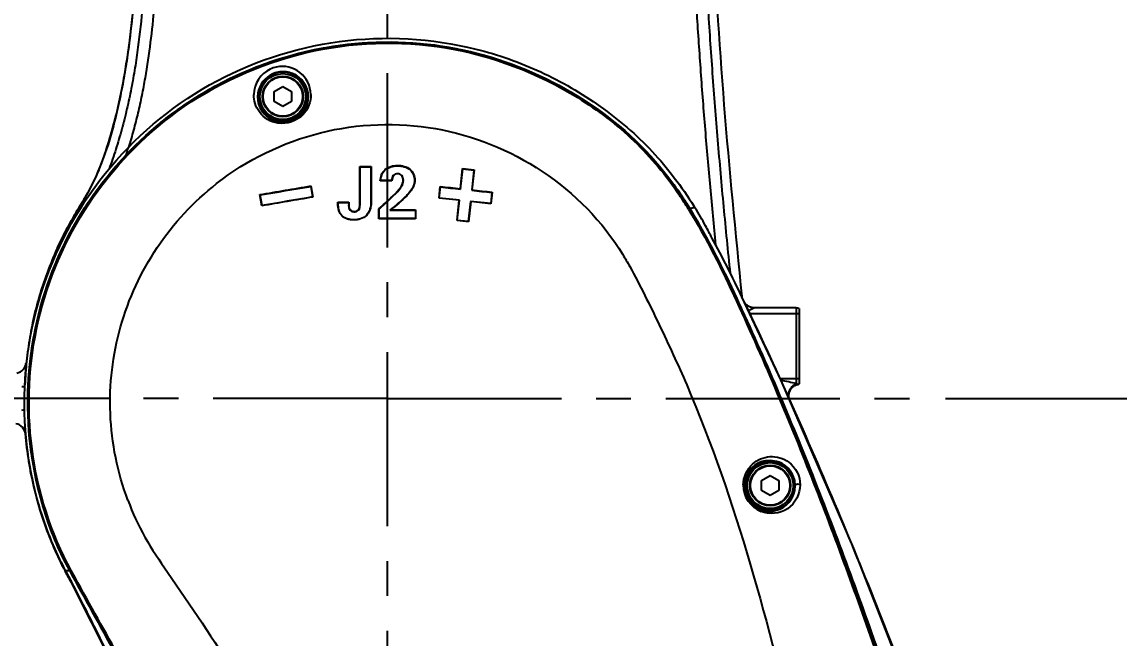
# Model space of a CAD drawing. Header units: millimetres. Extents: x 4086 to 8300, y 123 to 1549.
# Drawn here: x 7699.66 to 7746.93, y 1098.19 to 1124.72 of the extents above; entities that cross this region are included whole.
import ezdxf

# ---------------------------------------------------------------- set-up
doc = ezdxf.new("R2010")
doc.units = ezdxf.units.MM
doc.linetypes.add('CENTER', pattern=[0.6, 0.375, -0.075, 0.075, -0.075])
for name, color, linetype in [('中心线', 7, 'Continuous'), ('外形图', 7, 'Continuous'), ('尺寸标注', 7, 'Continuous'), ('运动范围', 7, 'Continuous')]:
    doc.layers.add(name, color=color, linetype=linetype)
doc.styles.add('思源黑', font='SourceHanSansCN-Normal.ttf')
doc.dimstyles.new('尺寸标注_1_4比例', dxfattribs={"dimtxt": 7, "dimasz": 6, "dimexe": 2, "dimexo": 1.5, "dimgap": 1, "dimtad": 1, "dimdec": 1, "dimlfac": 4, "dimdsep": 46, "dimtxsty": '思源黑', "dimcen": 0.09, "dimadec": 0, "dimazin": 0, "dimtp": 0.01, "dimtm": 0.01, "dimtfac": 1, "dimtdec": 1, "dimtofl": 0, "dimtmove": 0, "dimatfit": 3, "dimfxl": 1, "dimtolj": 1, "dimarcsym": 0})

# ---------------------------------------------------------------- blocks, each defined once
blk = doc.blocks.new('*D982')
at = {"layer": 'Defpoints', "color": 0}
for p in [(7734.07, 1218.508), (7737.954, 1108.508), (7954.12, 1108.508)]:
    blk.add_point(p, dxfattribs=at)
at = {"layer": '尺寸标注', "color": 0, "lineweight": -2}
for p, q in [((7735.57, 1218.508), (7956.12, 1218.508)), ((7954.12, 1212.508), (7954.12, 1114.508)), ((7739.454, 1108.508), (7956.12, 1108.508))]:
    blk.add_line(p, q, dxfattribs=at)
at = {"layer": '尺寸标注', "color": 0}
for points in [[(7955.12, 1212.508), (7953.12, 1212.508), (7954.12, 1218.508)], [(7953.12, 1114.508), (7955.12, 1114.508), (7954.12, 1108.508)]]:
    blk.add_solid(points, dxfattribs=at)
at = {"layer": '尺寸标注', "color": 0, "insert": (7949.496, 1164.075), "char_height": 7, "attachment_point": 5, "rotation": 90, "style": '思源黑'}
blk.add_mtext('\\A1;440', dxfattribs=at)
blk = doc.blocks.new('*D983')
at = {"layer": 'Defpoints', "color": 0}
for p in [(7737.954, 1108.508), (7756.117, 1021.008), (7954.12, 1021.008)]:
    blk.add_point(p, dxfattribs=at)
at = {"layer": '尺寸标注', "color": 0, "lineweight": -2}
for p, q in [((7739.454, 1108.508), (7956.12, 1108.508)), ((7954.12, 1102.508), (7954.12, 1027.008)), ((7757.617, 1021.008), (7956.12, 1021.008))]:
    blk.add_line(p, q, dxfattribs=at)
at = {"layer": '尺寸标注', "color": 0}
for points in [[(7955.12, 1102.508), (7953.12, 1102.508), (7954.12, 1108.508)], [(7953.12, 1027.008), (7955.12, 1027.008), (7954.12, 1021.008)]]:
    blk.add_solid(points, dxfattribs=at)
at = {"layer": '尺寸标注', "color": 0, "insert": (7949.491, 1064.758), "char_height": 7, "attachment_point": 5, "rotation": 90, "style": '思源黑'}
blk.add_mtext('\\A1;350', dxfattribs=at)
blk = doc.blocks.new('*D984')
at = {"layer": 'Defpoints', "color": 0}
for p in [(7499.925, 1108.508), (7727.9, 1017.2), (7499.925, 893.901)]:
    blk.add_point(p, dxfattribs=at)
at = {"layer": '尺寸标注', "color": 0, "lineweight": -2}
for p, q in [((7499.925, 1107.008), (7499.925, 891.901)), ((7727.9, 1015.7), (7727.9, 891.901)), ((7721.9, 893.901), (7505.925, 893.901))]:
    blk.add_line(p, q, dxfattribs=at)
at = {"layer": '尺寸标注', "color": 0}
for points in [[(7505.925, 894.901), (7505.925, 892.901), (7499.925, 893.901)], [(7721.9, 892.901), (7721.9, 894.901), (7727.9, 893.901)]]:
    blk.add_solid(points, dxfattribs=at)
at = {"layer": '尺寸标注', "color": 0, "insert": (7613.913, 898.526), "char_height": 7, "attachment_point": 5, "style": '思源黑'}
blk.add_mtext('\\A1;911.9', dxfattribs=at)
blk = doc.blocks.new('*D986')
at = {"layer": 'Defpoints', "color": 0}
for p in [(7460.272, 1323.983), (7715.4, 1323.983), (7637.619, 925.251)]:
    blk.add_point(p, dxfattribs=at)
at = {"layer": '尺寸标注', "color": 0, "lineweight": -2}
for p, q in [((7713.9, 1323.983), (7458.272, 1323.983)), ((7460.272, 931.251), (7460.272, 1317.983)), ((7636.119, 925.251), (7458.272, 925.251))]:
    blk.add_line(p, q, dxfattribs=at)
at = {"layer": '尺寸标注', "color": 0}
for points in [[(7461.272, 1317.983), (7459.272, 1317.983), (7460.272, 1323.983)], [(7459.272, 931.251), (7461.272, 931.251), (7460.272, 925.251)]]:
    blk.add_solid(points, dxfattribs=at)
at = {"layer": '尺寸标注', "color": 0, "insert": (7455.648, 1124.617), "char_height": 7, "attachment_point": 5, "rotation": 90, "style": '思源黑'}
blk.add_mtext('\\A1;1594.9', dxfattribs=at)
blk = doc.blocks.new('*D988')
at = {"layer": 'Defpoints', "color": 0}
for p in [(7845.965, 1108.508), (7727.9, 1017.2), (7727.9, 970.227)]:
    blk.add_point(p, dxfattribs=at)
at = {"layer": '尺寸标注', "color": 0, "lineweight": -2}
for p, q in [((7845.965, 1107.008), (7845.965, 968.227)), ((7727.9, 1015.7), (7727.9, 968.227)), ((7839.965, 970.227), (7733.9, 970.227))]:
    blk.add_line(p, q, dxfattribs=at)
at = {"layer": '尺寸标注', "color": 0}
for points in [[(7733.9, 971.227), (7733.9, 969.227), (7727.9, 970.227)], [(7839.965, 969.227), (7839.965, 971.227), (7845.965, 970.227)]]:
    blk.add_solid(points, dxfattribs=at)
at = {"layer": '尺寸标注', "color": 0, "insert": (7786.933, 974.856), "char_height": 7, "attachment_point": 5, "style": '思源黑'}
blk.add_mtext('\\A1;472.3', dxfattribs=at)
blk = doc.blocks.new('*D989')
at = {"layer": 'Defpoints', "color": 0}
for p in [(7667.75, 1108.508), (7727.9, 1015.325), (7727.9, 911.207)]:
    blk.add_point(p, dxfattribs=at)
at = {"layer": '尺寸标注', "color": 0, "lineweight": -2}
for p, q in [((7667.75, 1107.008), (7667.75, 909.207)), ((7727.9, 1013.825), (7727.9, 909.207)), ((7673.75, 911.207), (7721.9, 911.207))]:
    blk.add_line(p, q, dxfattribs=at)
at = {"layer": '尺寸标注', "color": 0}
for points in [[(7673.75, 912.207), (7673.75, 910.207), (7667.75, 911.207)], [(7721.9, 910.207), (7721.9, 912.207), (7727.9, 911.207)]]:
    blk.add_solid(points, dxfattribs=at)
at = {"layer": '尺寸标注', "color": 0, "insert": (7697.825, 915.832), "char_height": 7, "attachment_point": 5, "style": '思源黑'}
blk.add_mtext('\\A1;240.6', dxfattribs=at)

msp = doc.modelspace()

# ---------------------------------------------------------------- linework, layer by layer
at = {"layer": '中心线', "linetype": 'CENTER', "ltscale": 20}
for p, q in [((7715.4003, 1218.5081), (7715.4003, 1094.5633)), ((7715.4003, 1108.5081), (7691.516, 1108.5081)), ((7715.4003, 1108.5081), (7737.9541, 1108.5081))]:
    msp.add_line(p, q, dxfattribs=at)
at = {"layer": '外形图'}
for p, q in [((7710.5279, 1121.7231), (7710.9003, 1121.9381)), ((7710.9003, 1121.9381), (7711.2727, 1121.7231)), ((7710.5279, 1121.2931), (7710.5279, 1121.7231)), ((7711.2727, 1121.7231), (7711.2727, 1121.2931)), ((7706.3236, 1120.8866), (7706.345, 1120.8571)), ((7710.9003, 1121.0781), (7710.5279, 1121.2931)), ((7711.2727, 1121.2931), (7710.9003, 1121.0781)), ((7714.2154, 1118.4931), (7714.7043, 1118.4931)), ((7714.2155, 1118.4931), (7714.2271, 1118.4776)), ((7714.2269, 1118.4776), (7714.6937, 1118.4775)), ((7714.7043, 1118.4931), (7714.6937, 1118.4775)), ((7714.6937, 1118.4775), (7714.6937, 1116.986)), ((7714.7043, 1118.4931), (7714.7043, 1116.9905)), ((7715.8371, 1118.5401), (7715.837, 1118.5245)), ((7715.3056, 1118.3603), (7715.3131, 1118.3476)), ((7715.6667, 1118.1058), (7715.6578, 1118.1076)), ((7715.8465, 1118.1782), (7715.8464, 1118.1844)), ((7716.3883, 1118.3673), (7716.3807, 1118.3545)), ((7718.5531, 1117.5372), (7718.6464, 1118.4072)), ((7718.5615, 1117.5206), (7718.6548, 1118.3905)), ((7718.6464, 1118.4072), (7718.6548, 1118.3905)), ((7718.6464, 1118.4072), (7719.1435, 1118.3539)), ((7718.6547, 1118.3905), (7719.1299, 1118.3395)), ((7719.1299, 1118.3396), (7719.0366, 1117.4696)), ((7719.1435, 1118.3539), (7719.0502, 1117.4839)), ((7719.1435, 1118.3539), (7719.1299, 1118.3395)), ((7712.1022, 1117.6398), (7712.18, 1117.1833)), ((7712.1098, 1117.656), (7712.1023, 1117.6391)), ((7712.1097, 1117.6568), (7712.1911, 1117.1787)), ((7715.0992, 1117.8789), (7715.1107, 1117.8852)), ((7715.6021, 1117.8789), (7715.0992, 1117.8789)), ((7715.592, 1117.8852), (7715.1107, 1117.8852)), ((7715.6021, 1117.8789), (7715.592, 1117.8852)), ((7716.0831, 1117.9055), (7716.0938, 1117.9009)), ((7716.5845, 1117.9087), (7716.5731, 1117.904)), ((7717.6298, 1117.1333), (7717.6831, 1117.6305)), ((7717.6409, 1117.1385), (7717.6919, 1117.6138)), ((7717.6831, 1117.6305), (7717.6919, 1117.6138)), ((7718.5531, 1117.5371), (7718.5615, 1117.5204)), ((7709.9928, 1116.8042), (7709.9113, 1117.2823)), ((7709.9113, 1117.2823), (7709.9264, 1117.2693)), ((7710.0042, 1116.8127), (7709.9264, 1117.2693)), ((7712.1911, 1117.1787), (7712.18, 1117.1833)), ((7715.8454, 1117.4351), (7715.8533, 1117.4231)), ((7716.3851, 1117.4014), (7716.3761, 1117.4036)), ((7717.6298, 1117.1334), (7717.6409, 1117.1385)), ((7718.4998, 1117.04), (7717.6298, 1117.1334)), ((7718.5105, 1117.0452), (7717.6409, 1117.1385)), ((7718.4173, 1116.1754), (7718.5106, 1117.0452)), ((7718.4998, 1117.04), (7718.5106, 1117.0452)), ((7719.0502, 1117.4839), (7719.0366, 1117.4696)), ((7719.9062, 1117.3764), (7719.8553, 1116.901)), ((7719.9203, 1117.3906), (7719.867, 1116.8934)), ((7719.9202, 1117.3905), (7719.9062, 1117.3762)), ((7709.9927, 1116.8045), (7710.0042, 1116.813)), ((7713.2722, 1116.9592), (7713.7501, 1116.9591)), ((7713.2722, 1116.9591), (7713.2842, 1116.9438)), ((7713.2722, 1116.8886), (7713.2722, 1116.9591)), ((7713.2722, 1116.8886), (7713.2842, 1116.8843)), ((7713.2842, 1116.8843), (7713.2842, 1116.9438)), ((7713.2842, 1116.9438), (7713.7395, 1116.9438)), ((7713.7395, 1116.9438), (7713.7369, 1116.8753)), ((7713.747, 1116.8792), (7713.7369, 1116.8753)), ((7713.7501, 1116.9591), (7713.7395, 1116.9438)), ((7713.7501, 1116.9591), (7713.747, 1116.8792)), ((7714.1555, 1116.6289), (7714.1645, 1116.6175)), ((7714.2154, 1116.862), (7714.227, 1116.8576)), ((7714.7043, 1116.9905), (7714.6937, 1116.986)), ((7715.0349, 1116.6724), (7715.0461, 1116.6631)), ((7715.0349, 1116.2431), (7715.0349, 1116.6724)), ((7715.0461, 1116.2497), (7715.0461, 1116.6631)), ((7715.541, 1116.6255), (7715.5103, 1116.6101)), ((7716.6108, 1116.61), (7716.6107, 1116.2497)), ((7716.6221, 1116.6252), (7716.6108, 1116.6099)), ((7716.6221, 1116.6254), (7716.6221, 1116.2431)), ((7718.4065, 1116.17), (7718.4998, 1117.04)), ((7718.9857, 1116.9942), (7718.8924, 1116.1244)), ((7718.997, 1116.9867), (7718.9036, 1116.1167)), ((7718.997, 1116.9868), (7718.9857, 1116.9943)), ((7719.8553, 1116.901), (7718.9857, 1116.9943)), ((7719.867, 1116.8934), (7718.997, 1116.9868)), ((7719.867, 1116.8934), (7719.8553, 1116.901)), ((7728.4308, 1116.6848), (7728.4079, 1116.682)), ((7728.4079, 1116.6819), (7728.4151, 1116.6703)), ((7728.4313, 1116.684), (7728.4403, 1116.6694)), ((7713.4555, 1116.3559), (7713.4638, 1116.3598)), ((7713.946, 1116.1945), (7713.9467, 1116.2012)), ((7713.9585, 1116.558), (7713.9592, 1116.5428)), ((7714.5104, 1116.3884), (7714.5032, 1116.3918)), ((7715.0349, 1116.2433), (7715.0461, 1116.2499)), ((7716.6221, 1116.2431), (7716.6107, 1116.2497)), ((7718.4065, 1116.17), (7718.4173, 1116.1754)), ((7718.9037, 1116.1167), (7718.4065, 1116.17)), ((7718.8924, 1116.1244), (7718.4173, 1116.1754)), ((7718.9036, 1116.1167), (7718.8924, 1116.1244)), ((7729.561, 1115.1012), (7729.5276, 1115.4361)), ((7730.6902, 1112.8802), (7730.6724, 1113.0598)), ((7730.6918, 1112.864), (7730.6902, 1112.8802)), ((7733.0253, 1112.4095), (7731.2135, 1112.4095)), ((7733.0253, 1112.4095), (7733.0253, 1109.1475)), ((7733.1503, 1112.376), (7733.1503, 1109.1402)), ((7731.022, 1112.1595), (7733.1503, 1112.1595)), ((7699.8474, 1110.0387), (7699.8375, 1110.0286)), ((7733.1503, 1109.3567), (7732.3362, 1109.3567)), ((7699.8008, 1106.9821), (7699.8104, 1106.9722)), ((7731.5279, 1104.9731), (7731.9003, 1105.1881)), ((7731.5279, 1104.5431), (7731.5279, 1104.9731)), ((7731.9003, 1105.1881), (7732.2727, 1104.9731)), ((7732.2727, 1104.9731), (7732.2727, 1104.5431)), ((7700.1743, 1104.6538), (7700.1832, 1104.617)), ((7700.1912, 1104.621), (7700.1995, 1104.5865)), ((7731.9003, 1104.3281), (7731.5279, 1104.5431)), ((7732.2727, 1104.5431), (7731.9003, 1104.3281)), ((7701.5297, 1101.0985), (7701.7182, 1101.1016)), ((7701.72, 1101.1019), (7701.6779, 1101.1791)), ((7701.7198, 1101.1022), (7701.7327, 1101.1025)), ((7701.949, 1100.7942), (7701.7803, 1101.1015)), ((7701.7312, 1100.6748), (7701.7311, 1100.675)), ((7701.7314, 1100.6742), (7701.7311, 1100.6748)), ((7702.8223, 1098.578), (7703.0161, 1098.1934)), ((7736.1504, 1098.5995), (7736.1812, 1098.5121))]:
    msp.add_line(p, q, dxfattribs=at)
for points in [[(7738.522, 1094.3378), (7735.4971, 1102.0475), (7732.3685, 1109.2879), (7730.6844, 1112.8797)], [(7731.2134, 1112.4095), (7731.1828, 1112.4105), (7731.1474, 1112.4139), (7731.1123, 1112.4199), (7731.0777, 1112.4284), (7731.0438, 1112.4393), (7731.0107, 1112.4526), (7730.9787, 1112.4682), (7730.9479, 1112.4861), (7730.9185, 1112.5061), (7730.8905, 1112.5282), (7730.8642, 1112.5521), (7730.8396, 1112.5779), (7730.817, 1112.6054), (7730.8052, 1112.622)], [(7732.7484, 1108.4241), (7732.7363, 1108.4535), (7732.7247, 1108.4885), (7732.7157, 1108.5244), (7732.7093, 1108.5608), (7732.7057, 1108.5976), (7732.7048, 1108.6346), (7732.7066, 1108.6715), (7732.7112, 1108.7082), (7732.7184, 1108.7443), (7732.7282, 1108.7798), (7732.7407, 1108.8145), (7732.7556, 1108.8481), (7732.773, 1108.8806), (7732.7927, 1108.9117), (7732.8147, 1108.9412), (7732.8388, 1108.9692), (7732.865, 1108.9953), (7732.8931, 1109.0195), (7732.9229, 1109.0415), (7732.9543, 1109.0612), (7732.987, 1109.0785), (7733.0207, 1109.0933), (7733.0552, 1109.1056), (7733.0851, 1109.114)], [(7701.7317, 1100.6735), (7702.6448, 1098.8822), (7703.4914, 1097.1955), (7704.2645, 1095.615), (7704.9612, 1094.1454)], [(7701.7418, 1100.7012), (7702.9027, 1098.4177), (7704.0809, 1096.0375), (7704.9803, 1094.1456)]]:
    msp.add_lwpolyline(points, dxfattribs=at)
for centre, radius in [((7710.9003, 1121.5081), 1.0638), ((7710.9003, 1121.5081), 0.9888), ((7710.9003, 1121.5081), 0.875), ((7710.9003, 1121.5081), 0.85), ((7731.9003, 1104.7581), 1.0638), ((7731.9003, 1104.7581), 0.9888), ((7731.9003, 1104.7581), 0.875), ((7731.9003, 1104.7581), 0.85)]:
    msp.add_circle(centre, radius, dxfattribs=at)
for centre, radius, start, end in [((7710.879, 1121.5702), 1.2319, 102.28841, 114.95076), ((7710.8776, 1121.5742), 1.2276, 1.0374, 102.26238), ((7710.8774, 1121.5742), 1.2276, 114.96237, 178.88237), ((7710.9069, 1121.4833), 1.0927, 120.44451, 178.70041), ((7710.9106, 1121.4788), 1.0985, 111.70746, 120.48916), ((7710.911, 1121.476), 1.1012, 97.53481, 111.67694), ((7710.9099, 1121.4759), 1.1012, 82.33701, 97.47509), ((7710.9091, 1121.4787), 1.0985, 67.85195, 82.2743), ((7710.9119, 1121.4861), 1.0905, 1.15434, 67.84287), ((7710.9054, 1121.4838), 1.0912, 178.72479, 247.54638), ((7710.9083, 1121.4866), 1.0941, 289.37737, 1.1252), ((7715.4041, 1108.3732), 15.4745, 125.73918, 127.77732), ((7710.9073, 1121.4877), 1.0954, 247.53005, 289.40914), ((7682.9851, 1125.7721), 22.2245, 342.22998, 343.11818), ((7711.5147, 1106.2439), 19.8192, 31.69455, 33.78713), ((7712.45, 1106.8382), 18.7494, 33.16132, 33.86804), ((7712.8052, 1107.0488), 18.3572, 33.68233, 33.94098), ((7711.6618, 1106.2941), 19.7273, 31.78142, 33.6647), ((7711.2801, 1106.0776), 20.1449, 31.76294, 33.15226), ((7728.0039, 1117.1831), 0.6457, 305.24918, 306.3729), ((7707.2932, 1103.6152), 24.8518, 31.52553, 31.68715), ((7711.298, 1105.8554), 20.4792, 32.03461, 32.29383), ((7715.3811, 1108.4101), 15.6628, 28.72947, 32.03504), ((7712.6101, 1106.7929), 18.8702, 27.21434, 28.99127), ((7715.8294, 1108.4409), 16.0576, 163.24882, 166.25101), ((7733.0253, 1112.1595), 0.25, 60.00002, 89.99998), ((7699.35, 1110.0933), 0.5003, 279.99807, 353.73767), ((7733.0249, 1109.3579), 0.2512, 283.88072, 299.96038), ((7699.6503, 1108.5081), 0.5, 74.70121, 90), ((7699.6503, 1108.5081), 0.5, 270, 284.09456), ((7699.3118, 1106.9297), 0.5003, 4.86871, 80.00205), ((7715.5239, 1108.3104), 15.7791, 184.82898, 193.39933), ((7715.5241, 1108.3108), 15.7706, 184.86932, 193.53073), ((7731.8781, 1104.7528), 1.0942, 107.93318, 179.72431), ((7731.8749, 1104.7485), 1.0989, 0.50252, 69.47523), ((7731.9543, 1104.7747), 1.2172, 179.54605, 248.59206), ((7731.882, 1104.7521), 1.0982, 179.68582, 248.9281), ((7731.8801, 1104.7476), 1.0936, 293.44052, 0.54843), ((7715.3667, 1108.2753), 15.6181, 193.54662, 196.86611), ((7731.8805, 1104.7479), 1.0937, 248.9221, 293.41605), ((7716.6071, 1109.0996), 17.0689, 206.58402, 207.95318), ((7720.7621, 1111.0869), 21.6932, 207.42043, 207.90658), ((7715.3746, 1108.384), 15.6577, 207.71641, 209.98208), ((7720.8435, 1111.1475), 21.7717, 207.48801, 207.66399), ((7720.4235, 1110.9261), 21.2969, 207.66095, 208.47767), ((7728.2111, 1115.6987), 30.2462, 208.28286, 208.68847), ((7720.0383, 1110.7013), 20.873, 207.90117, 208.7088), ((7720.0813, 1110.7419), 20.9083, 208.48119, 208.72277), ((7564.9809, 1038.1207), 181.5397, 19.459717, 19.91678), ((7564.4044, 1037.9203), 182.1501, 17.290145, 19.42958)]:
    msp.add_arc(centre, radius, start, end, dxfattribs=at)
for points, knots in [([(7730.6879, 1112.8798), (7730.4173, 1115.6346), (7729.8673, 1121.136), (7729.3731, 1129.4081), (7729.118, 1137.6801), (7729.2706, 1145.956), (7729.8453, 1152.8354), (7730.6273, 1158.3005), (7731.2749, 1162.3911), (7731.9784, 1166.4746), (7732.759, 1169.8379), (7733.1751, 1172.5712), (7733.2774, 1175.3322), (7733.2313, 1177.4008), (7733.2199, 1178.7804)], [0, 0, 0, 0, 0.1253441, 0.2503306, 0.3751781, 0.5000283, 0.6249618, 0.6874719, 0.7499945, 0.8125174, 0.8750504, 0.9062977, 0.9375248, 1, 1, 1, 1]), ([(7705.1596, 1140.9039), (7705.1357, 1139.5574), (7705.0777, 1136.8606), (7704.9686, 1133.4879), (7704.8484, 1130.7849), (7704.7349, 1128.7539), (7704.6114, 1127.0613), (7704.4893, 1125.7075), (7704.3849, 1124.692), (7704.2645, 1123.6774), (7704.1191, 1122.6653), (7703.9346, 1121.6588), (7703.7013, 1120.6618), (7703.4269, 1119.6749), (7703.1677, 1118.8606), (7702.9206, 1118.2229), (7702.7082, 1117.7555), (7702.4644, 1117.3036), (7702.1981, 1116.8649), (7701.9298, 1116.4272), (7701.674, 1115.9818), (7701.4357, 1115.5265), (7701.1402, 1114.908), (7700.807, 1114.1178), (7700.4665, 1113.1462), (7700.194, 1112.1528), (7699.9884, 1111.1429), (7699.8487, 1110.1212), (7699.8, 1109.4352), (7699.787, 1109.0918)], [0, 0, 0, 0, 0.1237065, 0.2477728, 0.3099574, 0.3722434, 0.4346196, 0.4658449, 0.4971018, 0.5283894, 0.5596945, 0.5910094, 0.6223495, 0.6537156, 0.6850916, 0.7007987, 0.7165106, 0.732218, 0.7479318, 0.7636519, 0.779373, 0.7951018, 0.8108424, 0.8423337, 0.8738268, 0.9053426, 0.9368809, 0.9684312, 1, 1, 1, 1]), ([(7705.1596, 1140.9039), (7705.1204, 1138.6912), (7705.0137, 1134.2662), (7704.7652, 1128.7391), (7704.3787, 1124.3264), (7703.8615, 1121.0515), (7702.9312, 1117.8239), (7701.6388, 1115.9949), (7701.1764, 1114.9888)], [0, 0, 0, 0, 0.2500242, 0.5000422, 0.6250478, 0.7500643, 0.8749039, 1, 1, 1, 1]), ([(7704.8608, 1125.4143), (7704.8018, 1124.8178), (7704.7028, 1123.924), (7704.5319, 1122.7374), (7704.3764, 1121.8517), (7704.1876, 1120.9724), (7703.9636, 1120.1015), (7703.7107, 1119.2387), (7703.5187, 1118.6705), (7703.412, 1118.3905)], [0, 0, 0, 0, 0.2500013, 0.3750052, 0.5000073, 0.6250078, 0.7500088, 0.8750093, 1, 1, 1, 1]), ([(7705.3579, 1125.3651), (7705.3074, 1124.8544), (7705.196, 1123.8341), (7705.0137, 1122.5637), (7704.825, 1121.5547), (7704.659, 1120.8029), (7704.468, 1120.057), (7704.3263, 1119.5637), (7704.2518, 1119.3182)], [0, 0, 0, 0, 0.2500026, 0.4999935, 0.6249955, 0.7499968, 0.8749984, 1, 1, 1, 1]), ([(7729.5276, 1115.4361), (7729.4458, 1116.2622), (7729.29, 1117.9152), (7729.0777, 1120.3965), (7728.8885, 1122.8798), (7728.7801, 1124.5365), (7728.73, 1125.3651)], [0, 0, 0, 0, 0.2499998, 0.4999999, 0.7499998, 1, 1, 1, 1]), ([(7730.1858, 1113.8882), (7730.1373, 1114.3669), (7730.0396, 1115.3242), (7729.9, 1116.7609), (7729.7686, 1118.1984), (7729.6027, 1120.1159), (7729.414, 1122.5142), (7729.2867, 1124.4347), (7729.2286, 1125.3952)], [0, 0, 0, 0, 0.1250002, 0.2500004, 0.3750005, 0.5000008, 0.7500003, 1, 1, 1, 1]), ([(7701.3428, 1101.4611), (7700.4669, 1103.2153), (7699.4427, 1107.1257), (7700.1169, 1113.1054), (7702.9554, 1118.4348), (7707.5608, 1122.3364), (7713.2832, 1124.252), (7718.3174, 1123.9667), (7722.0511, 1122.6537), (7724.6225, 1121.1551), (7726.8885, 1119.2207), (7728.0825, 1117.6305), (7728.6095, 1116.7967)], [0, 0, 0, 0, 0.1246615, 0.2495627, 0.3744523, 0.4993392, 0.6242252, 0.7491163, 0.811842, 0.8745688, 0.9372862, 1, 1, 1, 1]), ([(7700.0978, 1105.9336), (7699.8397, 1107.5763), (7699.8591, 1110.9703), (7701.4952, 1115.7715), (7704.5762, 1119.8067), (7708.773, 1122.6598), (7713.6695, 1124.0226), (7720.3444, 1123.7143), (7725.0432, 1121.013), (7727.1451, 1118.4933)], [0, 0, 0, 0, 0.1254158, 0.2508349, 0.3762552, 0.501673, 0.6270955, 0.7525152, 1, 1, 1, 1]), ([(7706.3236, 1120.8866), (7707.9652, 1122.0775), (7711.7663, 1123.8191), (7717.9998, 1124.042), (7722.8769, 1122.1878), (7726.1279, 1119.7093), (7727.4505, 1118.1325), (7728.0181, 1117.287)], [0, 0, 0, 0, 0.2497141, 0.4994296, 0.7491323, 0.8746057, 1, 1, 1, 1]), ([(7706.345, 1120.8571), (7707.9822, 1122.0457), (7711.7739, 1123.7843), (7717.9927, 1124.0063), (7722.858, 1122.1555), (7726.0999, 1119.6813), (7727.4199, 1118.1088), (7727.9863, 1117.2654)], [0, 0, 0, 0, 0.2497131, 0.4994273, 0.7491305, 0.8746045, 1, 1, 1, 1]), ([(7706.3656, 1120.9336), (7708.0092, 1122.1164), (7711.81, 1123.842), (7718.0337, 1124.0483), (7722.9, 1122.1907), (7726.1449, 1119.715), (7727.4669, 1118.1419), (7728.0346, 1117.2984)], [0, 0, 0, 0, 0.2497135, 0.4994293, 0.7491347, 0.8746057, 1, 1, 1, 1]), ([(7712.105, 1121.5965), (7712.1108, 1121.2842), (7711.8391, 1120.5575), (7710.7282, 1120.1883), (7709.8309, 1120.7403), (7709.6449, 1121.3344), (7709.6501, 1121.5981)], [0, 0, 0, 0, 0.2467846, 0.5458816, 0.7915639, 1, 1, 1, 1]), ([(7701.5599, 1101.4204), (7701.1334, 1102.2207), (7700.4824, 1103.9302), (7699.7572, 1107.4892), (7700.0556, 1112.1064), (7702.2877, 1117.1621), (7704.8608, 1119.8253), (7706.3236, 1120.8866)], [0, 0, 0, 0, 0.1253314, 0.250703, 0.5004665, 0.7502269, 1, 1, 1, 1]), ([(7701.7804, 1101.1015), (7700.9008, 1102.7096), (7699.7628, 1106.2998), (7700.0391, 1111.9048), (7702.2564, 1117.0667), (7704.8608, 1119.7795), (7706.345, 1120.8571)], [0, 0, 0, 0, 0.2498889, 0.4999221, 0.7499552, 1, 1, 1, 1]), ([(7701.5757, 1101.3673), (7701.155, 1102.151), (7700.505, 1103.8228), (7699.7653, 1107.3079), (7699.9935, 1111.8365), (7702.0755, 1116.8382), (7704.5233, 1119.5181), (7705.9246, 1120.6042)], [0, 0, 0, 0, 0.1253187, 0.2506759, 0.5004483, 0.7502189, 1, 1, 1, 1]), ([(7708.0461, 1117.7581), (7709.3531, 1118.7826), (7712.4314, 1120.2893), (7717.5359, 1120.4722), (7722.2705, 1118.5762), (7724.6788, 1116.1266), (7725.5461, 1114.7111)], [0, 0, 0, 0, 0.2506757, 0.4999099, 0.7494246, 1, 1, 1, 1]), ([(7716.0158, 1118.103), (7716.017, 1118.1034), (7716.0192, 1118.1049), (7716.0217, 1118.1062), (7716.023, 1118.1064)], [0, 0, 0, 0, 0.4939064, 1, 1, 1, 1]), ([(7704.2239, 1104.1254), (7703.7783, 1105.3131), (7703.2639, 1107.8335), (7703.7178, 1111.6454), (7705.3187, 1115.1156), (7707.0614, 1116.9863), (7708.0461, 1117.7581)], [0, 0, 0, 0, 0.252249, 0.501384, 0.7512259, 1, 1, 1, 1]), ([(7716.3761, 1117.4036), (7716.3296, 1117.3446), (7716.0598, 1117.0591), (7715.7563, 1116.8097), (7715.5103, 1116.6101)], [0, 0, 0, 0, 0.191704, 1, 1, 1, 1]), ([(7716.3851, 1117.4014), (7716.3392, 1117.3433), (7716.0762, 1117.0642), (7715.7803, 1116.8202), (7715.541, 1116.6254)], [0, 0, 0, 0, 0.1935409, 1, 1, 1, 1]), ([(7728.0181, 1117.287), (7728.0153, 1117.2849), (7728.0041, 1117.2775), (7727.993, 1117.2699), (7727.9847, 1117.2643)], [0, 0, 0, 0, 0.2541457, 1, 1, 1, 1]), ([(7713.7369, 1116.8753), (7713.7339, 1116.8006), (7713.7333, 1116.6406), (7713.887, 1116.5428), (7713.9592, 1116.5428)], [0, 0, 0, 0, 0.5085152, 1, 1, 1, 1]), ([(7713.747, 1116.8792), (7713.7439, 1116.8005), (7713.745, 1116.6409), (7713.8953, 1116.558), (7713.9585, 1116.558)], [0, 0, 0, 0, 0.5547093, 1, 1, 1, 1]), ([(7714.7043, 1116.9905), (7714.7043, 1116.9332), (7714.6949, 1116.7219), (7714.6204, 1116.4991), (7714.5104, 1116.3884)], [0, 0, 0, 0, 0.2685708, 1, 1, 1, 1]), ([(7728.3809, 1116.6585), (7729.1654, 1115.3904), (7730.4566, 1112.7379), (7732.7559, 1107.511), (7735.2932, 1101.001), (7738.0507, 1092.9555), (7739.6475, 1087.4497), (7740.4421, 1084.5876)], [0, 0, 0, 0, 0.1302988, 0.2569974, 0.4992281, 0.7404428, 1, 1, 1, 1]), ([(7728.4079, 1116.682), (7728.4071, 1116.6795), (7728.3993, 1116.6731), (7728.3923, 1116.6673), (7728.3868, 1116.6633)], [0, 0, 0, 0, 0.2782376, 1, 1, 1, 1]), ([(7728.4151, 1116.6703), (7729.226, 1115.3589), (7730.5619, 1112.5908), (7733.0035, 1107.0304), (7734.6362, 1102.7954), (7735.6625, 1099.9631)], [0, 0, 0, 0, 0.2537507, 0.504214, 1, 1, 1, 1]), ([(7740.5381, 1084.5948), (7739.8173, 1087.3666), (7738.2103, 1092.8679), (7735.4154, 1100.9943), (7732.7802, 1107.657), (7730.4566, 1112.8889), (7729.1879, 1115.4649), (7728.4354, 1116.6823)], [0, 0, 0, 0, 0.2500125, 0.5000258, 0.7500419, 0.8750549, 1, 1, 1, 1]), ([(7728.6588, 1116.7183), (7728.6053, 1116.7087), (7728.5288, 1116.7105), (7728.462, 1116.673), (7728.4424, 1116.6706)], [0, 0, 0, 0, 0.7334265, 1, 1, 1, 1]), ([(7728.477, 1116.6097), (7729.2232, 1115.3933), (7730.482, 1112.8225), (7732.7976, 1107.606), (7735.4186, 1100.9611), (7738.1994, 1092.8575), (7739.7966, 1087.3714), (7740.5127, 1084.6075)], [0, 0, 0, 0, 0.1249487, 0.2499629, 0.499978, 0.7499895, 1, 1, 1, 1]), ([(7725.8464, 1114.1921), (7726.2979, 1113.3714), (7727.1272, 1111.6746), (7727.9261, 1109.9644), (7728.3012, 1109.0908)], [0, 0, 0, 0, 0.4962808, 1, 1, 1, 1]), ([(7738.5193, 1094.3368), (7737.3532, 1097.4836), (7734.8662, 1103.7195), (7732.1477, 1109.8598), (7730.6842, 1112.8796)], [0, 0, 0, 0, 0.500008, 1, 1, 1, 1]), ([(7731.2133, 1112.4095), (7731.214, 1112.4095), (7731.2106, 1112.408), (7731.2091, 1112.4069), (7731.2035, 1112.4038), (7731.1956, 1112.3997), (7731.1836, 1112.3934), (7731.1699, 1112.3861), (7731.1489, 1112.3749), (7731.1202, 1112.3598), (7731.084, 1112.3404), (7731.0458, 1112.3203), (7731.0065, 1112.2993), (7730.9799, 1112.2852), (7730.9664, 1112.2781)], [0, 0, 0, 0, 0.0076324, 0.0175304, 0.0311833, 0.0695473, 0.1182702, 0.1744101, 0.236575, 0.3737751, 0.5217903, 0.67696, 0.8368216, 1, 1, 1, 1]), ([(7699.713, 1109.7493), (7699.7475, 1109.7878), (7699.7905, 1109.8543), (7699.825, 1109.9519), (7699.8347, 1110.0028), (7699.8372, 1110.0283)], [0, 0, 0, 0, 0.5006888, 0.7517765, 1, 1, 1, 1]), ([(7728.3012, 1109.0908), (7730.4569, 1104.0696), (7733.247, 1093.398), (7735.5144, 1082.6921), (7736.46, 1077.2797)], [0, 0, 0, 0, 0.4986308, 1, 1, 1, 1]), ([(7733.0253, 1109.1475), (7732.9168, 1109.1712), (7732.6976, 1109.2181), (7732.4785, 1109.2653), (7732.3679, 1109.2891)], [0, 0, 0, 0, 0.4954201, 1, 1, 1, 1]), ([(7733.0253, 1109.1475), (7732.9786, 1109.1259), (7732.8883, 1109.0647), (7732.7767, 1108.9419), (7732.6925, 1108.7957), (7732.6592, 1108.6881), (7732.6505, 1108.6346)], [0, 0, 0, 0, 0.235035, 0.4913205, 0.7522724, 1, 1, 1, 1]), ([(7733.0851, 1109.114), (7733.0852, 1109.1141), (7733.0845, 1109.1141), (7733.084, 1109.1147), (7733.0825, 1109.1153), (7733.0797, 1109.1167), (7733.0748, 1109.1191), (7733.0677, 1109.1228), (7733.059, 1109.1275), (7733.0445, 1109.1356), (7733.0331, 1109.1425), (7733.0253, 1109.1475)], [0, 0, 0, 0, 0.0043767, 0.0175465, 0.0395481, 0.0703012, 0.1570738, 0.2748683, 0.4206479, 0.592243, 1, 1, 1, 1]), ([(7699.6789, 1107.2693), (7699.7137, 1107.2296), (7699.7706, 1107.1388), (7699.7966, 1107.0347), (7699.8007, 1106.9823)], [0, 0, 0, 0, 0.5009989, 1, 1, 1, 1]), ([(7730.7372, 1104.7843), (7730.7396, 1105.112), (7731.0173, 1105.7357), (7731.8893, 1106.1), (7732.8466, 1105.8369), (7733.19, 1105.1565), (7733.1919, 1104.793)], [0, 0, 0, 0, 0.2632965, 0.4810757, 0.7079946, 1, 1, 1, 1]), ([(7733.1919, 1104.793), (7733.194, 1104.4024), (7732.7697, 1103.5827), (7731.8619, 1103.5032), (7731.5101, 1103.6414)], [0, 0, 0, 0, 0.5082221, 1, 1, 1, 1]), ([(7733.1919, 1104.793), (7733.1327, 1104.82), (7733.0433, 1104.8279), (7732.9742, 1104.7704), (7732.9737, 1104.7581)], [0, 0, 0, 0, 0.8407302, 1, 1, 1, 1]), ([(7700.1995, 1104.5865), (7700.273, 1104.2842), (7700.6027, 1103.0854), (7701.0771, 1101.9253), (7701.5135, 1101.1017)], [0, 0, 0, 0, 0.2502499, 1, 1, 1, 1]), ([(7704.2239, 1104.1254), (7704.428, 1103.5814), (7704.9195, 1102.4989), (7705.5899, 1101.5214), (7705.9336, 1101.028)], [0, 0, 0, 0, 0.4914388, 1, 1, 1, 1]), ([(7700.4205, 1103.7439), (7700.4898, 1103.5153), (7700.7877, 1102.6084), (7701.1711, 1101.7292), (7701.5062, 1101.0968)], [0, 0, 0, 0, 0.2502974, 1, 1, 1, 1]), ([(7701.5062, 1101.0968), (7701.5068, 1101.0972), (7701.5081, 1101.098), (7701.5101, 1101.0987), (7701.512, 1101.1), (7701.5128, 1101.1013), (7701.5135, 1101.1017)], [0, 0, 0, 0, 0.2464054, 0.4932408, 0.7428332, 1, 1, 1, 1]), ([(7701.7182, 1101.1014), (7703.0204, 1098.7043), (7705.7206, 1093.965), (7708.0518, 1089.0192), (7709.0507, 1086.482)], [0, 0, 0, 0, 0.5001151, 1, 1, 1, 1]), ([(7709.0633, 1086.487), (7708.0623, 1089.0236), (7705.7263, 1093.9673), (7703.0227, 1098.705), (7701.72, 1101.1019)], [0, 0, 0, 0, 0.4998892, 1, 1, 1, 1]), ([(7701.7327, 1101.1025), (7701.7354, 1101.1032), (7701.7496, 1101.1115), (7701.7641, 1101.1186), (7701.776, 1101.125)], [0, 0, 0, 0, 0.1718485, 1, 1, 1, 1]), ([(7709.1156, 1086.3534), (7708.1148, 1088.979), (7705.7593, 1093.9688), (7703.0224, 1098.7399), (7701.7327, 1101.1024)], [0, 0, 0, 0, 0.5107496, 1, 1, 1, 1]), ([(7705.9335, 1101.0279), (7706.9396, 1099.5831), (7709.3899, 1095.8774), (7713.1603, 1089.7259), (7715.292, 1084.6806), (7716.1399, 1082.0511)], [0, 0, 0, 0, 0.2443454, 0.6165672, 1, 1, 1, 1]), ([(7701.7311, 1100.675), (7701.7311, 1100.6754), (7701.7338, 1100.6713), (7701.734, 1100.6708), (7701.7349, 1100.6692)], [0, 0, 0, 0, 0.1860875, 1, 1, 1, 1]), ([(7701.7329, 1100.6715), (7701.7328, 1100.6716), (7701.7324, 1100.6725), (7701.733, 1100.6715), (7701.7332, 1100.6712)], [0, 0, 0, 0, 0.3743189, 1, 1, 1, 1]), ([(7701.7332, 1100.6712), (7701.7373, 1100.6648), (7701.7455, 1100.6501), (7701.7624, 1100.6197), (7701.7848, 1100.58), (7701.8116, 1100.5324), (7701.848, 1100.4684), (7701.8938, 1100.3884), (7701.9308, 1100.3245), (7701.9495, 1100.2926)], [0, 0, 0, 0, 0.0522431, 0.115786, 0.2394771, 0.3654997, 0.4919647, 0.7456993, 1, 1, 1, 1]), ([(7701.7349, 1100.6692), (7701.742, 1100.6574), (7701.7555, 1100.6334), (7701.7839, 1100.5847), (7701.8345, 1100.4974), (7701.8789, 1100.4226), (7701.9088, 1100.3726)], [0, 0, 0, 0, 0.119716, 0.2402127, 0.4919228, 1, 1, 1, 1]), ([(7709.1725, 1086.3752), (7708.2124, 1088.8864), (7705.9194, 1093.7694), (7703.246, 1098.4366), (7701.949, 1100.7942)], [0, 0, 0, 0, 0.49978, 1, 1, 1, 1])]:
    msp.add_open_spline(points, degree=3, knots=knots, dxfattribs=at)
for points in [[(7714.2154, 1116.862), (7714.2154, 1117.4057), (7714.2155, 1117.9494), (7714.2155, 1118.4931)], [(7714.227, 1116.8576), (7714.227, 1117.3976), (7714.227, 1117.9376), (7714.2271, 1118.4776)], [(7715.3056, 1118.3603), (7715.4439, 1118.4862), (7715.6501, 1118.5401), (7715.8371, 1118.5401)], [(7715.3131, 1118.3476), (7715.4494, 1118.4717), (7715.6527, 1118.5245), (7715.837, 1118.5245)], [(7715.837, 1118.5245), (7716.0269, 1118.5245), (7716.2385, 1118.4804), (7716.3807, 1118.3545)], [(7715.8371, 1118.5401), (7716.0297, 1118.5401), (7716.2441, 1118.495), (7716.3883, 1118.3673)], [(7727.1451, 1118.4933), (7727.6199, 1117.9241), (7728.0449, 1117.3123), (7728.4354, 1116.6823)], [(7715.0992, 1117.8789), (7715.1046, 1118.0534), (7715.1765, 1118.2428), (7715.3056, 1118.3603)], [(7715.1107, 1117.8852), (7715.118, 1118.0533), (7715.1887, 1118.2343), (7715.3131, 1118.3476)], [(7715.6578, 1118.1076), (7715.6126, 1118.0449), (7715.5986, 1117.9622), (7715.592, 1117.8852)], [(7715.6667, 1118.1058), (7715.6207, 1118.042), (7715.6081, 1117.9573), (7715.6021, 1117.8789)], [(7715.8464, 1118.1844), (7715.7785, 1118.1844), (7715.6975, 1118.1626), (7715.6578, 1118.1076)], [(7715.8465, 1118.1782), (7715.7819, 1118.1782), (7715.7045, 1118.1582), (7715.6667, 1118.1058)], [(7716.023, 1118.1064), (7715.9804, 1118.1546), (7715.9108, 1118.1844), (7715.8464, 1118.1844)], [(7716.0158, 1118.103), (7715.9751, 1118.1494), (7715.9083, 1118.1782), (7715.8465, 1118.1782)], [(7716.0831, 1117.9055), (7716.0831, 1117.9751), (7716.0616, 1118.0506), (7716.0158, 1118.103)], [(7716.0938, 1117.9009), (7716.0938, 1117.9734), (7716.0709, 1118.0521), (7716.023, 1118.1064)], [(7716.3807, 1118.3545), (7716.5029, 1118.2462), (7716.5731, 1118.0673), (7716.5731, 1117.904)], [(7716.3883, 1118.3673), (7716.5128, 1118.2571), (7716.5845, 1118.075), (7716.5845, 1117.9087)], [(7709.9113, 1117.2825), (7710.6441, 1117.4074), (7711.3769, 1117.5319), (7712.1098, 1117.656)], [(7709.9263, 1117.2695), (7710.6516, 1117.393), (7711.3769, 1117.5163), (7712.1023, 1117.6391)], [(7715.8454, 1117.4351), (7715.9651, 1117.5637), (7716.0831, 1117.7298), (7716.0831, 1117.9055)], [(7715.8533, 1117.4231), (7715.9747, 1117.5536), (7716.0938, 1117.7226), (7716.0938, 1117.9009)], [(7716.5731, 1117.904), (7716.5731, 1117.7247), (7716.4872, 1117.5443), (7716.3761, 1117.4036)], [(7716.5845, 1117.9087), (7716.5845, 1117.727), (7716.4977, 1117.544), (7716.3851, 1117.4014)], [(7717.6831, 1117.6305), (7717.9731, 1117.5994), (7718.2631, 1117.5683), (7718.5531, 1117.5371)], [(7717.6919, 1117.6139), (7717.9817, 1117.5828), (7718.2716, 1117.5516), (7718.5615, 1117.5204)], [(7712.1911, 1117.1786), (7711.4584, 1117.0538), (7710.7256, 1116.9291), (7709.9927, 1116.8045)], [(7712.18, 1117.1832), (7711.4548, 1117.0597), (7710.7295, 1116.9362), (7710.0042, 1116.813)], [(7715.0349, 1116.6724), (7715.3127, 1116.9183), (7715.5926, 1117.1636), (7715.8454, 1117.4351)], [(7715.0461, 1116.6632), (7715.3227, 1116.9082), (7715.6015, 1117.1526), (7715.8532, 1117.4232)], [(7719.0366, 1117.4696), (7719.3265, 1117.4386), (7719.6164, 1117.4074), (7719.9062, 1117.3762)], [(7719.0503, 1117.4839), (7719.3403, 1117.4528), (7719.6303, 1117.4217), (7719.9202, 1117.3905)], [(7713.4555, 1116.3559), (7713.3149, 1116.4803), (7713.2722, 1116.7008), (7713.2722, 1116.8886)], [(7713.4638, 1116.3598), (7713.3254, 1116.4823), (7713.2842, 1116.6995), (7713.2842, 1116.8843)], [(7713.9585, 1116.558), (7714.0283, 1116.558), (7714.1103, 1116.5758), (7714.1555, 1116.6289)], [(7713.9592, 1116.5428), (7714.032, 1116.5428), (7714.1173, 1116.562), (7714.1645, 1116.6175)], [(7714.1555, 1116.6289), (7714.2074, 1116.6901), (7714.2154, 1116.7818), (7714.2154, 1116.862)], [(7714.1645, 1116.6175), (7714.218, 1116.6805), (7714.227, 1116.7749), (7714.227, 1116.8576)], [(7714.6938, 1116.986), (7714.6938, 1116.778), (7714.6498, 1116.5394), (7714.5032, 1116.3918)], [(7715.5103, 1116.6101), (7715.8771, 1116.6101), (7716.2439, 1116.6101), (7716.6108, 1116.6099)], [(7715.541, 1116.6255), (7715.9014, 1116.6255), (7716.2618, 1116.6254), (7716.6221, 1116.6252)], [(7713.946, 1116.1945), (7713.7739, 1116.1945), (7713.5844, 1116.2419), (7713.4555, 1116.3559)], [(7713.9467, 1116.2012), (7713.7773, 1116.2012), (7713.5907, 1116.2476), (7713.4638, 1116.3598)], [(7714.5104, 1116.3884), (7714.3702, 1116.2473), (7714.1449, 1116.1945), (7713.946, 1116.1945)], [(7714.5032, 1116.3918), (7714.365, 1116.2528), (7714.1428, 1116.2012), (7713.9467, 1116.2012)], [(7716.6221, 1116.2431), (7716.0931, 1116.2431), (7715.564, 1116.2431), (7715.0349, 1116.2433)], [(7716.6108, 1116.2496), (7716.0892, 1116.2496), (7715.5677, 1116.2497), (7715.0461, 1116.2499)], [(7730.6842, 1112.8796), (7730.2695, 1113.7353), (7729.8466, 1114.5877), (7729.3914, 1115.4226)], [(7725.5463, 1114.7113), (7725.6507, 1114.5409), (7725.7502, 1114.3674), (7725.8465, 1114.1924)], [(7701.7182, 1101.1014), (7700.9048, 1102.5929), (7700.3614, 1104.2553), (7700.0978, 1105.9336)], [(7731.5411, 1105.7939), (7731.7693, 1105.8676), (7732.0356, 1105.8615), (7732.2602, 1105.7776)], [(7701.7327, 1101.1024), (7701.6749, 1101.2083), (7701.6166, 1101.3139), (7701.5599, 1101.4204)], [(7701.7457, 1100.694), (7702.1043, 1099.9885), (7702.4655, 1099.2844), (7702.8223, 1098.578)]]:
    msp.add_open_spline(points, degree=3, dxfattribs=at)
at = {"layer": '运动范围'}
for radius, start, end in [(215.4751, 10, 225), (47.6502, 81.96492, 236.57196)]:
    msp.add_arc((7715.4003, 1108.5081), radius, start, end, dxfattribs=at)

# ---------------------------------------------------------------- dimensions: what is measured, and where the dimension line sits
at = {"layer": '尺寸标注'}
dim = msp.add_linear_dim(base=(7460.272, 1323.9832), p1=(7637.6186, 925.2512), p2=(7715.4003, 1323.9832), angle=90, dimstyle='尺寸标注_1_4比例', dxfattribs=at)
dim.commit()
dim.dimension.update_dxf_attribs({"geometry": '*D986', "text_midpoint": (7455.6476, 1124.6172)})
for base, p1, p2, picture, middle in [((7954.1203, 1108.5081), (7734.07, 1218.5081), (7737.9541, 1108.5081), '*D982', (7954.1203, 1164.0747)), ((7954.1203, 1021.0081), (7737.9541, 1108.5081), (7756.1168, 1021.0081), '*D983', (7954.1203, 1064.7581))]:
    dim = msp.add_linear_dim(base=base, p1=p1, p2=p2, angle=90, dimstyle='尺寸标注_1_4比例', dxfattribs=at)
    dim.commit()
    dim.dimension.update_dxf_attribs({"geometry": picture, "text_midpoint": middle, "dimtype": 160})
for base, p1, p2, picture, middle in [((7499.9252, 893.9015), (7727.9003, 1017.1997), (7499.9252, 1108.5081), '*D984', (7613.9128, 898.5258)), ((7727.9003, 911.2073), (7667.7501, 1108.5081), (7727.9003, 1015.3247), '*D989', (7697.8252, 915.8316)), ((7727.9003, 970.2266), (7845.9651, 1108.5081), (7727.9003, 1017.1997), '*D988', (7786.9327, 974.8557))]:
    dim = msp.add_linear_dim(base=base, p1=p1, p2=p2, dimstyle='尺寸标注_1_4比例', dxfattribs=at)
    dim.commit()
    dim.dimension.update_dxf_attribs({"geometry": picture, "text_midpoint": middle})

doc.saveas('drawing.dxf')
